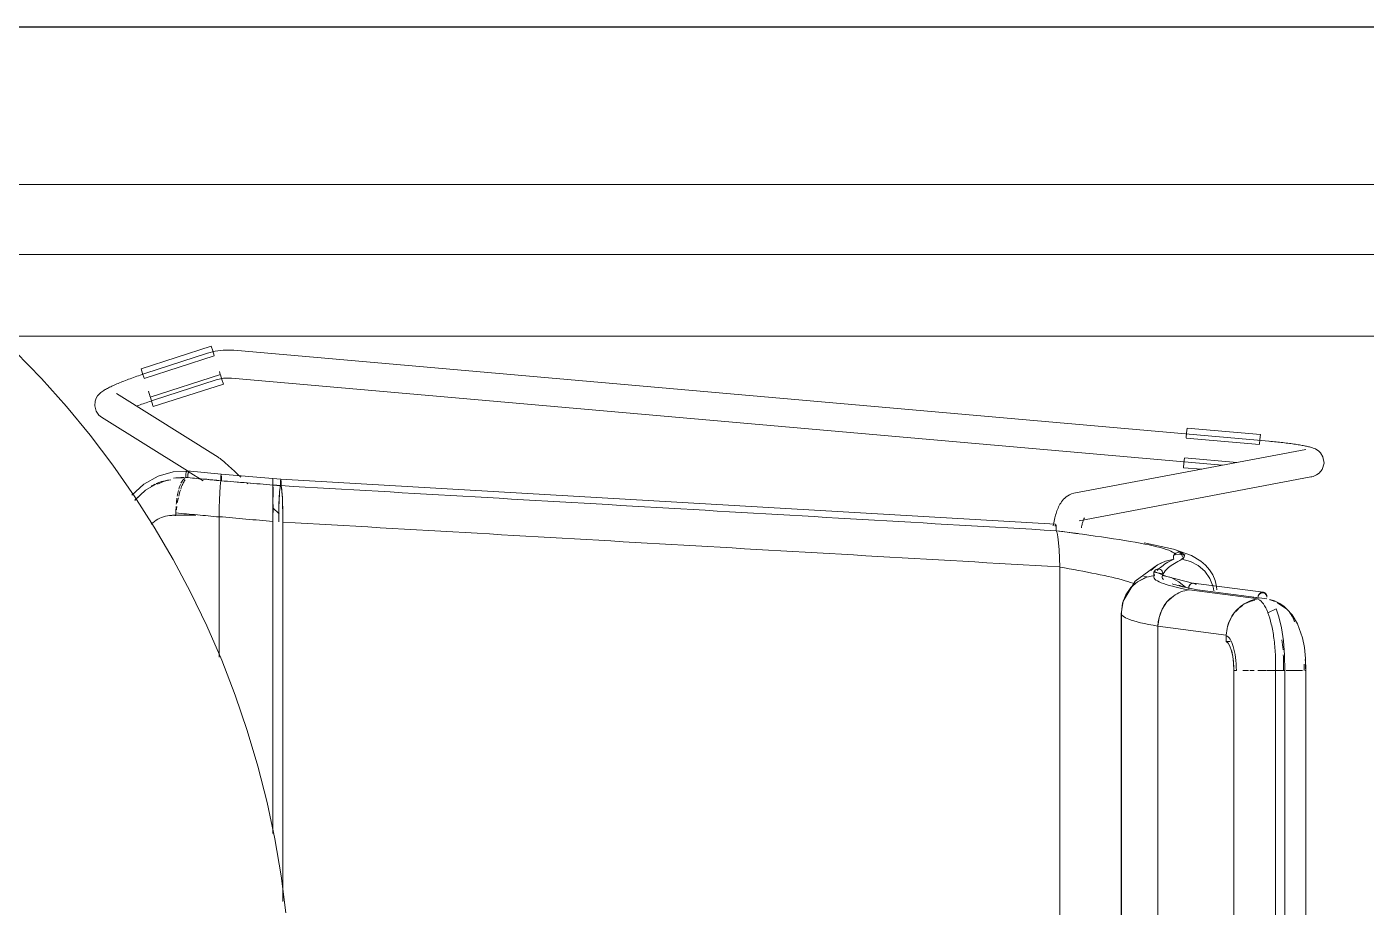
# Model space of a CAD drawing. Header units: millimetres. Extents: x 79795 to 317870, y -36033 to 97293.
# Drawn here: x 160103 to 160677, y 20178 to 20555 of the extents above; entities that cross this region are included whole.
import ezdxf

# ---------------------------------------------------------------- set-up
doc = ezdxf.new("R2010")
doc.units = ezdxf.units.MM
doc.header["$MEASUREMENT"] = 0
for name, color, linetype, lineweight in [('CSM-STL-XX-ZZ-M3-A-XXXX-00001_detached _19_04_21__rvt-1-Level 4$0$I-FURN', 8, 'CONTINUOUS', 9), ('CSM-STL-XX-ZZ-M3-A-XXXX-00001_detached _19_04_21__rvt-1-Level 4$0$I-WALL', 7, 'CONTINUOUS', 9), ('I-FURN', 8, 'CONTINUOUS', 9)]:
    doc.layers.add(name, color=color, linetype=linetype, lineweight=lineweight)

msp = doc.modelspace()

# ---------------------------------------------------------------- linework, layer by layer
at = {"layer": 'CSM-STL-XX-ZZ-M3-A-XXXX-00001_detached _19_04_21__rvt-1-Level 4$0$I-FURN'}
for p, q in [((158537.67, 20487.76), (160937.67, 20487.76)), ((160937.67, 20457.76), (158537.67, 20457.76)), ((160937.67, 20457.76), (158537.67, 20457.76)), ((158537.67, 20422.76), (160937.67, 20422.76))]:
    msp.add_line(p, q, dxfattribs=at)
at = {"layer": 'CSM-STL-XX-ZZ-M3-A-XXXX-00001_detached _19_04_21__rvt-1-Level 4$0$I-WALL', "lineweight": 30}
msp.add_line((156862.83, 20555.33), (161148.83, 20555.33), dxfattribs=at)
at = {"layer": 'I-FURN'}
for p, q in [((160109.63, 20404.61), (160098.51, 20416.1)), ((160152.34, 20408.76), (160182.35, 20418.45)), ((160153.64, 20404.72), (160183.65, 20414.41)), ((160180.71, 20415.45), (160153.89, 20406.74)), ((160180.75, 20415.46), (160180.71, 20415.45)), ((160181.85, 20415.79), (160180.75, 20415.46)), ((160182.95, 20416.08), (160181.85, 20415.79)), ((160182.35, 20418.45), (160182.98, 20416.5)), ((160184.07, 20416.32), (160182.95, 20416.08)), ((160182.98, 20416.5), (160183.61, 20414.52)), ((160185.2, 20416.52), (160184.07, 20416.32)), ((160186.33, 20416.67), (160185.2, 20416.52)), ((160187.47, 20416.77), (160186.33, 20416.67)), ((160188.61, 20416.83), (160187.47, 20416.77)), ((160189.75, 20416.85), (160188.61, 20416.83)), ((160190.89, 20416.81), (160189.75, 20416.85)), ((160192.03, 20416.74), (160190.89, 20416.81)), ((160635.35, 20377.79), (160192.03, 20416.73)), ((160152.97, 20406.81), (160152.34, 20408.76)), ((160120.29, 20392.68), (160109.63, 20404.61)), ((160141.36, 20402.08), (160141.92, 20402.32)), ((160141.92, 20402.32), (160142.5, 20402.57)), ((160142.5, 20402.57), (160143.1, 20402.81)), ((160143.1, 20402.81), (160143.71, 20403.06)), ((160143.71, 20403.06), (160144.33, 20403.31)), ((160144.33, 20403.31), (160144.97, 20403.57)), ((160144.97, 20403.57), (160145.63, 20403.82)), ((160145.63, 20403.82), (160146.29, 20404.07)), ((160146.29, 20404.07), (160146.97, 20404.33)), ((160146.97, 20404.33), (160147.66, 20404.58)), ((160147.66, 20404.58), (160148.36, 20404.84)), ((160148.36, 20404.84), (160149.06, 20405.09)), ((160149.06, 20405.09), (160149.78, 20405.35)), ((160149.78, 20405.35), (160150.5, 20405.6)), ((160150.5, 20405.6), (160151.23, 20405.85)), ((160151.23, 20405.85), (160151.96, 20406.1)), ((160151.96, 20406.1), (160152.7, 20406.34)), ((160152.7, 20406.34), (160153.44, 20406.59)), ((160153.61, 20404.84), (160152.97, 20406.81)), ((160153.44, 20406.59), (160153.89, 20406.74)), ((160186.26, 20406.34), (160156.25, 20396.65)), ((160157.6, 20395.32), (160184.42, 20404.04)), ((160184.42, 20404.04), (160185.05, 20404.23)), ((160185.05, 20404.23), (160185.69, 20404.4)), ((160185.69, 20404.4), (160186.34, 20404.54)), ((160185.85, 20407.6), (160186.22, 20406.43)), ((160186.29, 20406.22), (160186.93, 20404.25)), ((160186.34, 20404.54), (160186.99, 20404.65)), ((160186.93, 20404.25), (160187.56, 20402.29)), ((160186.99, 20404.65), (160187.65, 20404.74)), ((160187.65, 20404.74), (160188.31, 20404.8)), ((160188.31, 20404.8), (160188.97, 20404.84)), ((160188.97, 20404.84), (160189.63, 20404.85)), ((160189.63, 20404.85), (160190.29, 20404.83)), ((160190.29, 20404.83), (160190.96, 20404.78)), ((160190.96, 20404.78), (160190.98, 20404.78)), ((160190.98, 20404.78), (160615.33, 20367.5)), ((160133.13, 20396.29), (160133.7, 20397.2)), ((160133.7, 20397.2), (160134.22, 20397.83)), ((160134.22, 20397.83), (160134.68, 20398.29)), ((160134.68, 20398.29), (160135.11, 20398.66)), ((160135.11, 20398.66), (160135.51, 20398.97)), ((160135.51, 20398.97), (160135.9, 20399.25)), ((160135.9, 20399.25), (160136.29, 20399.51)), ((160136.29, 20399.51), (160136.68, 20399.75)), ((160136.68, 20399.75), (160137.08, 20399.98)), ((160137.08, 20399.98), (160137.49, 20400.22)), ((160137.49, 20400.22), (160137.92, 20400.44)), ((160137.92, 20400.44), (160138.36, 20400.67)), ((160138.36, 20400.67), (160138.81, 20400.9)), ((160138.81, 20400.9), (160139.29, 20401.13)), ((160139.29, 20401.13), (160139.78, 20401.37)), ((160139.78, 20401.37), (160140.29, 20401.6)), ((160140.29, 20401.6), (160140.82, 20401.84)), ((160140.82, 20401.84), (160141.36, 20402.08)), ((160185.33, 20370.94), (160141.74, 20398.25)), ((160155.42, 20399.23), (160156.22, 20396.75)), ((160157.55, 20392.61), (160187.56, 20402.29)), ((160130.47, 20380.33), (160120.29, 20392.68)), ((160132.44, 20392.93), (160132.61, 20394.91)), ((160133.02, 20390.7), (160132.44, 20392.93)), ((160132.61, 20394.91), (160133.13, 20396.29)), ((160150.63, 20392.88), (160151.25, 20393.12)), ((160151.25, 20393.12), (160151.89, 20393.35)), ((160151.89, 20393.35), (160152.53, 20393.59)), ((160152.53, 20393.59), (160153.19, 20393.82)), ((160153.19, 20393.82), (160153.85, 20394.06)), ((160153.85, 20394.06), (160154.53, 20394.29)), ((160154.53, 20394.29), (160155.21, 20394.53)), ((160155.21, 20394.53), (160155.89, 20394.76)), ((160155.89, 20394.76), (160156.58, 20394.99)), ((160156.92, 20394.56), (160156.29, 20396.53)), ((160156.58, 20394.99), (160157.27, 20395.22)), ((160157.55, 20392.61), (160156.92, 20394.56)), ((160157.27, 20395.22), (160157.6, 20395.32)), ((160134.25, 20388.97), (160133.02, 20390.7)), ((160134.25, 20388.97), (160135.37, 20388.08)), ((160135.37, 20388.08), (160172.14, 20365.05)), ((160140.14, 20367.59), (160130.47, 20380.33)), ((160599.97, 20379.25), (160600.15, 20381.32)), ((160600.15, 20381.32), (160600.33, 20383.36)), ((160600.33, 20383.36), (160631.74, 20380.6)), ((160631.74, 20380.6), (160631.56, 20378.56)), ((160651.2, 20374.31), (160551.91, 20355.49)), ((160599.96, 20379.13), (160631.37, 20376.37)), ((160631.56, 20378.56), (160631.38, 20376.49)), ((160635.51, 20377.77), (160635.35, 20377.79)), ((160636.26, 20377.71), (160635.51, 20377.77)), ((160637.01, 20377.64), (160636.26, 20377.71)), ((160637.76, 20377.56), (160637.01, 20377.64)), ((160638.5, 20377.49), (160637.76, 20377.56)), ((160639.24, 20377.41), (160638.5, 20377.49)), ((160639.97, 20377.33), (160639.24, 20377.41)), ((160640.7, 20377.26), (160639.97, 20377.33)), ((160641.42, 20377.17), (160640.7, 20377.26)), ((160642.13, 20377.09), (160641.42, 20377.17)), ((160642.83, 20377.01), (160642.13, 20377.09)), ((160643.51, 20376.92), (160642.83, 20377.01)), ((160644.19, 20376.83), (160643.51, 20376.92)), ((160644.85, 20376.75), (160644.19, 20376.83)), ((160645.5, 20376.66), (160644.85, 20376.75)), ((160646.14, 20376.57), (160645.5, 20376.66)), ((160646.76, 20376.48), (160646.14, 20376.57)), ((160647.36, 20376.39), (160646.76, 20376.48)), ((160647.95, 20376.29), (160647.36, 20376.39)), ((160648.51, 20376.2), (160647.95, 20376.29)), ((160649.06, 20376.11), (160648.51, 20376.2)), ((160649.6, 20376.02), (160649.06, 20376.11)), ((160650.11, 20375.92), (160649.6, 20376.02)), ((160650.61, 20375.83), (160650.11, 20375.92)), ((160651.09, 20375.73), (160650.61, 20375.83)), ((160651.55, 20375.63), (160651.09, 20375.73)), ((160651.99, 20375.54), (160651.55, 20375.63)), ((160652.42, 20375.43), (160651.99, 20375.54)), ((160652.83, 20375.33), (160652.42, 20375.43)), ((160653.23, 20375.22), (160652.83, 20375.33)), ((160653.63, 20375.11), (160653.23, 20375.22)), ((160654.02, 20374.98), (160653.63, 20375.11)), ((160654.43, 20374.84), (160654.02, 20374.98)), ((160654.85, 20374.67), (160654.43, 20374.84)), ((160655.33, 20374.46), (160654.85, 20374.67)), ((160655.89, 20374.15), (160655.33, 20374.46)), ((160656.59, 20373.68), (160655.89, 20374.15)), ((160657.5, 20372.82), (160656.59, 20373.68)), ((160185.33, 20370.94), (160185.65, 20370.73)), ((160185.65, 20370.73), (160185.91, 20370.54)), ((160185.91, 20370.54), (160186.14, 20370.37)), ((160186.14, 20370.37), (160186.36, 20370.2)), ((160186.36, 20370.2), (160186.58, 20370.02)), ((160186.58, 20370.02), (160186.81, 20369.83)), ((160186.81, 20369.83), (160187.05, 20369.63)), ((160187.05, 20369.63), (160187.3, 20369.41)), ((160187.3, 20369.41), (160187.57, 20369.18)), ((160187.57, 20369.18), (160187.85, 20368.94)), ((160187.85, 20368.94), (160188.14, 20368.68)), ((160188.14, 20368.68), (160188.45, 20368.41)), ((160188.45, 20368.41), (160188.78, 20368.12)), ((160188.78, 20368.12), (160189.11, 20367.82)), ((160598.85, 20366.45), (160599.03, 20368.49)), ((160599.03, 20368.49), (160599.21, 20370.56)), ((160621.7, 20368.71), (160599.22, 20370.68)), ((160658.54, 20371.17), (160657.5, 20372.82)), ((160658.19, 20365.65), (160659.03, 20368.4)), ((160659.03, 20368.4), (160658.54, 20371.17)), ((160149.3, 20354.46), (160140.14, 20367.59)), ((160159.57, 20362.83), (160153.55, 20359.44)), ((160166.09, 20364.71), (160159.57, 20362.83)), ((160172.99, 20364.99), (160166.09, 20364.71)), ((160172.1, 20365.12), (160186.59, 20363.69)), ((160172.51, 20364.81), (160178.95, 20360.77)), ((160186.5, 20362.76), (160186.49, 20362.3)), ((160186.49, 20362.3), (160186.5, 20362.75)), ((160186.49, 20362.3), (160186.49, 20361.81)), ((160186.49, 20361.81), (160186.49, 20362.3)), ((160186.52, 20363.14), (160186.5, 20362.76)), ((160186.5, 20362.75), (160186.52, 20363.13)), ((160186.54, 20363.44), (160186.52, 20363.14)), ((160186.52, 20363.13), (160186.54, 20363.43)), ((160186.57, 20363.63), (160186.54, 20363.44)), ((160186.59, 20363.69), (160186.57, 20363.63)), ((160186.57, 20363.62), (160186.59, 20363.69)), ((160186.62, 20363.63), (160186.59, 20363.69)), ((160186.59, 20363.69), (160208.79, 20361.87)), ((160186.59, 20363.69), (160186.62, 20363.63)), ((160186.64, 20363.44), (160186.62, 20363.63)), ((160186.62, 20363.63), (160186.64, 20363.44)), ((160186.66, 20363.15), (160186.64, 20363.44)), ((160186.64, 20363.44), (160186.66, 20363.15)), ((160186.69, 20362.32), (160186.68, 20362.77)), ((160186.68, 20362.76), (160186.69, 20362.31)), ((160186.7, 20361.83), (160186.69, 20362.32)), ((160186.69, 20362.31), (160186.7, 20361.82)), ((160189.11, 20367.82), (160189.46, 20367.5)), ((160189.46, 20367.5), (160189.83, 20367.17)), ((160189.83, 20367.17), (160190.21, 20366.83)), ((160190.21, 20366.83), (160190.6, 20366.48)), ((160190.6, 20366.48), (160191, 20366.11)), ((160191, 20366.11), (160191.41, 20365.73)), ((160191.41, 20365.73), (160191.84, 20365.33)), ((160191.84, 20365.33), (160192.27, 20364.93)), ((160192.27, 20364.93), (160192.72, 20364.52)), ((160192.72, 20364.52), (160193.17, 20364.1)), ((160193.17, 20364.1), (160193.63, 20363.66)), ((160193.63, 20363.66), (160194.1, 20363.22)), ((160194.1, 20363.22), (160194.58, 20362.77)), ((160194.58, 20362.77), (160195.06, 20362.32)), ((160554.14, 20343.7), (160653.43, 20362.52)), ((160598.85, 20366.45), (160606.74, 20365.76)), ((160653.85, 20362.6), (160653.43, 20362.52)), ((160654.37, 20362.74), (160653.85, 20362.6)), ((160654.99, 20362.95), (160654.37, 20362.74)), ((160655.79, 20363.33), (160654.99, 20362.95)), ((160656.87, 20364.08), (160655.79, 20363.33)), ((160658.19, 20365.65), (160656.87, 20364.08)), ((160153.55, 20359.44), (160148.4, 20354.7)), ((160154.14, 20356.76), (160149.67, 20352.49)), ((160159.97, 20360.12), (160154.14, 20356.76)), ((160186.13, 20358.22), (160185.98, 20355.74)), ((160185.98, 20355.78), (160186.13, 20358.22)), ((160186.13, 20358.23), (160186.31, 20359.96)), ((160186.31, 20359.95), (160186.13, 20358.22)), ((160186.5, 20360.84), (160186.31, 20359.95)), ((160186.31, 20359.96), (160186.5, 20360.84)), ((160186.49, 20361.81), (160186.49, 20361.31)), ((160186.49, 20361.31), (160186.49, 20361.81)), ((160186.49, 20361.31), (160186.5, 20360.84)), ((160186.5, 20360.84), (160186.49, 20361.31)), ((160186.69, 20361.33), (160186.7, 20361.83)), ((160186.7, 20361.82), (160186.69, 20361.33)), ((160186.69, 20360.86), (160186.69, 20361.33)), ((160186.69, 20361.33), (160186.69, 20360.85)), ((160197.55, 20359.96), (160198.06, 20359.48)), ((160208.76, 20356.39), (160208.77, 20358.14)), ((160208.77, 20358.14), (160208.76, 20356.39)), ((160208.77, 20358.14), (160208.79, 20359.03)), ((160208.79, 20359.03), (160208.77, 20358.14)), ((160208.8, 20361.8), (160208.79, 20361.87)), ((160208.79, 20361.87), (160208.79, 20361.8)), ((160212.15, 20361.59), (160208.79, 20361.86)), ((160208.79, 20361.8), (160208.79, 20361.86)), ((160208.79, 20361.86), (160208.8, 20361.79)), ((160208.79, 20361.61), (160208.79, 20361.8)), ((160208.79, 20361.8), (160208.79, 20361.61)), ((160208.79, 20361.32), (160208.79, 20361.61)), ((160208.79, 20361.61), (160208.79, 20361.32)), ((160208.79, 20360.93), (160208.79, 20361.32)), ((160208.79, 20361.32), (160208.79, 20360.94)), ((160208.79, 20360.94), (160208.79, 20360.49)), ((160208.79, 20360.48), (160208.79, 20360.93)), ((160208.79, 20360.49), (160208.79, 20360)), ((160208.79, 20359.99), (160208.79, 20360.48)), ((160208.79, 20360), (160208.79, 20359.5)), ((160208.79, 20359.5), (160208.79, 20359.99)), ((160208.79, 20359.03), (160208.79, 20359.5)), ((160208.79, 20359.5), (160208.79, 20359.03)), ((160208.8, 20361.61), (160208.8, 20361.8)), ((160208.8, 20361.79), (160208.8, 20361.6)), ((160208.8, 20361.31), (160208.8, 20361.61)), ((160208.8, 20361.6), (160208.8, 20361.31)), ((160208.8, 20361.31), (160208.8, 20360.93)), ((160208.8, 20360.93), (160208.8, 20361.31)), ((160208.8, 20360.93), (160208.8, 20360.48)), ((160208.8, 20360.48), (160208.8, 20360.93)), ((160208.8, 20360.48), (160208.8, 20359.99)), ((160208.8, 20359.99), (160208.8, 20360.48)), ((160208.8, 20359.99), (160208.8, 20359.49)), ((160208.8, 20359.49), (160208.8, 20359.99)), ((160208.8, 20359.49), (160208.8, 20359.02)), ((160208.8, 20359.02), (160208.8, 20359.49)), ((160208.82, 20358.12), (160208.83, 20356.37)), ((160208.83, 20356.37), (160208.82, 20358.12)), ((160211.84, 20357.85), (160211.65, 20356.1)), ((160212.05, 20358.75), (160211.84, 20357.85)), ((160212.05, 20360.2), (160212.04, 20359.71)), ((160212.04, 20359.71), (160212.04, 20359.22)), ((160212.04, 20359.22), (160212.05, 20358.75)), ((160212.06, 20360.66), (160212.05, 20360.2)), ((160212.08, 20361.04), (160212.06, 20360.66)), ((160212.1, 20361.33), (160212.08, 20361.04)), ((160212.12, 20361.52), (160212.1, 20361.33)), ((160212.15, 20361.59), (160212.12, 20361.52)), ((160212.15, 20361.59), (160544.06, 20342.3)), ((160212.18, 20361.52), (160212.15, 20361.59)), ((160212.21, 20361.34), (160212.18, 20361.52)), ((160212.23, 20361.04), (160212.21, 20361.34)), ((160212.25, 20360.66), (160212.23, 20361.04)), ((160212.26, 20360.21), (160212.25, 20360.66)), ((160212.25, 20358.76), (160212.26, 20359.23)), ((160212.46, 20357.87), (160212.25, 20358.76)), ((160212.26, 20359.72), (160212.26, 20360.21)), ((160212.26, 20359.23), (160212.26, 20359.72)), ((160212.66, 20356.12), (160212.46, 20357.87)), ((160157.92, 20340.99), (160149.3, 20354.46)), ((160185.86, 20352.64), (160185.79, 20349.2)), ((160185.79, 20349.2), (160185.86, 20352.64)), ((160185.98, 20355.74), (160185.86, 20352.64)), ((160185.86, 20352.71), (160185.98, 20355.74)), ((160208.74, 20350.76), (160208.73, 20347.19)), ((160208.73, 20347.19), (160208.74, 20350.75)), ((160208.74, 20350.76), (160208.75, 20353.89)), ((160208.75, 20353.89), (160208.74, 20350.76)), ((160208.75, 20353.89), (160208.76, 20356.39)), ((160208.76, 20356.39), (160208.75, 20353.89)), ((160208.83, 20356.37), (160208.84, 20353.87)), ((160208.84, 20353.88), (160208.83, 20356.37)), ((160208.85, 20350.75), (160208.86, 20347.19)), ((160208.86, 20347.19), (160208.85, 20350.75)), ((160211.49, 20353.6), (160211.36, 20350.48)), ((160211.65, 20356.1), (160211.49, 20353.6)), ((160212.82, 20353.62), (160212.66, 20356.12)), ((160212.94, 20350.48), (160212.82, 20353.62)), ((160545.9, 20350.78), (160545.61, 20350.25)), ((160546.22, 20351.32), (160545.9, 20350.78)), ((160546.58, 20351.86), (160546.22, 20351.32)), ((160546.98, 20352.39), (160546.58, 20351.86)), ((160547.43, 20352.92), (160546.98, 20352.39)), ((160547.95, 20353.44), (160547.43, 20352.92)), ((160548.55, 20353.95), (160547.95, 20353.44)), ((160549.24, 20354.43), (160548.55, 20353.95)), ((160550.03, 20354.87), (160549.24, 20354.43)), ((160550.92, 20355.24), (160550.03, 20354.87)), ((160551.91, 20355.49), (160550.92, 20355.24)), ((160175.72, 20346.05), (160165.97, 20346.05)), ((160167.21, 20345.99), (160167.21, 20347.04)), ((160185.76, 20345.46), (160185.79, 20349.11)), ((160185.79, 20349.1), (160185.76, 20345.34)), ((160185.76, 20345.34), (160185.76, 20285.23)), ((160185.76, 20285.23), (160185.76, 20345.34)), ((160211.41, 20346.63), (160208.73, 20349.2)), ((160208.73, 20343.4), (160208.73, 20347.19)), ((160208.73, 20347.19), (160208.73, 20343.4)), ((160211.29, 20346.93), (160211.26, 20343.25)), ((160211.36, 20350.48), (160211.29, 20346.93)), ((160213.02, 20346.92), (160212.94, 20350.48)), ((160213.05, 20343.14), (160213.02, 20346.92)), ((160543.87, 20345.54), (160543.71, 20344.9)), ((160544.04, 20346.17), (160543.87, 20345.54)), ((160544.23, 20346.79), (160544.04, 20346.17)), ((160544.42, 20347.39), (160544.23, 20346.79)), ((160544.63, 20347.98), (160544.42, 20347.39)), ((160544.85, 20348.56), (160544.63, 20347.98)), ((160545.08, 20349.13), (160544.85, 20348.56)), ((160545.33, 20349.69), (160545.08, 20349.13)), ((160545.61, 20350.25), (160545.33, 20349.69)), ((160166, 20327.18), (160157.92, 20340.99)), ((160208.73, 20209.76), (160208.73, 20343.4)), ((160208.73, 20343.4), (160208.73, 20209.76)), ((160213.05, 20180.54), (160213.05, 20343.14)), ((160213.05, 20343.14), (160213.05, 20180.54)), ((160543.15, 20342.2), (160543.04, 20341.49)), ((160543.28, 20342.89), (160543.15, 20342.2)), ((160543.41, 20343.57), (160543.28, 20342.89)), ((160543.56, 20344.24), (160543.41, 20343.57)), ((160543.71, 20344.9), (160543.56, 20344.24)), ((160543.88, 20341.39), (160543.91, 20341.77)), ((160543.91, 20341.76), (160543.88, 20341.38)), ((160543.91, 20341.77), (160543.96, 20342.06)), ((160543.96, 20342.05), (160543.91, 20341.76)), ((160544.06, 20342.3), (160544.01, 20342.24)), ((160544.01, 20342.24), (160544.06, 20342.3)), ((160544.17, 20342.04), (160544.21, 20341.74)), ((160544.21, 20341.74), (160544.17, 20342.03)), ((160544.24, 20341.35), (160544.21, 20341.74)), ((160544.21, 20341.74), (160544.24, 20341.35)), ((160544.26, 20340.9), (160544.24, 20341.35)), ((160544.24, 20341.35), (160544.26, 20340.9)), ((160544.25, 20339.43), (160544.27, 20339.91)), ((160544.27, 20339.91), (160544.25, 20339.44)), ((160544.25, 20339.44), (160544.65, 20338.53)), ((160544.65, 20338.53), (160544.25, 20339.43)), ((160544.27, 20340.4), (160544.26, 20340.9)), ((160544.26, 20340.9), (160544.27, 20340.41)), ((160544.27, 20340.41), (160544.27, 20339.91)), ((160544.27, 20339.91), (160544.27, 20340.4)), ((160555.17, 20341.15), (160555.07, 20340.66)), ((160555.27, 20341.62), (160555.17, 20341.15)), ((160555.37, 20342.07), (160555.27, 20341.62)), ((160555.48, 20342.49), (160555.37, 20342.07)), ((160555.59, 20342.89), (160555.48, 20342.49)), ((160555.69, 20343.25), (160555.59, 20342.89)), ((160555.8, 20343.59), (160555.69, 20343.25)), ((160555.91, 20343.89), (160555.8, 20343.59)), ((160556.01, 20344.16), (160555.91, 20343.89)), ((160556.1, 20344.39), (160556.01, 20344.16)), ((160556.19, 20344.59), (160556.1, 20344.39)), ((160556.27, 20344.74), (160556.19, 20344.59)), ((160556.31, 20344.83), (160556.27, 20344.74)), ((160556.36, 20344.9), (160556.31, 20344.83)), ((160556.37, 20344.92), (160556.36, 20344.9)), ((160545.02, 20336.79), (160544.65, 20338.53)), ((160544.65, 20338.53), (160545.02, 20336.8)), ((160545.33, 20334.29), (160545.02, 20336.79)), ((160545.02, 20336.79), (160545.33, 20334.32)), ((160545.57, 20331.19), (160545.33, 20334.29)), ((160545.33, 20334.29), (160545.56, 20331.24)), ((160586.04, 20333.46), (160581.98, 20334.19)), ((160545.72, 20327.65), (160545.57, 20331.19)), ((160545.57, 20331.19), (160545.72, 20327.72)), ((160594.56, 20331.57), (160586.04, 20333.46)), ((160594.48, 20328.21), (160594.57, 20328.7)), ((160594.57, 20328.7), (160594.48, 20328.21)), ((160594.51, 20327.71), (160594.48, 20328.21)), ((160594.48, 20328.21), (160594.51, 20327.71)), ((160602.19, 20328.9), (160594.56, 20331.57)), ((160594.57, 20328.7), (160594.78, 20329.15)), ((160594.78, 20329.15), (160594.57, 20328.7)), ((160594.78, 20329.15), (160595.1, 20329.53)), ((160595.1, 20329.53), (160594.78, 20329.15)), ((160595.1, 20329.53), (160595.5, 20329.82)), ((160595.5, 20329.82), (160595.1, 20329.53)), ((160595.5, 20329.82), (160595.96, 20330)), ((160595.96, 20330), (160595.5, 20329.82)), ((160599.39, 20329.26), (160595.54, 20329.07)), ((160595.96, 20330), (160596.45, 20330.06)), ((160596.45, 20330.06), (160595.96, 20330)), ((160596.45, 20330.06), (160596.93, 20329.99)), ((160596.93, 20329.99), (160596.45, 20330.06)), ((160596.93, 20329.99), (160597.38, 20329.79)), ((160597.38, 20329.8), (160596.93, 20329.99)), ((160597.78, 20329.49), (160597.38, 20329.8)), ((160597.38, 20329.79), (160597.78, 20329.49)), ((160597.78, 20329.49), (160598.08, 20329.1)), ((160598.09, 20329.11), (160597.78, 20329.49)), ((160598.08, 20329.1), (160598.28, 20328.65)), ((160598.28, 20328.65), (160598.09, 20329.11)), ((160598.28, 20328.65), (160598.35, 20328.16)), ((160598.36, 20328.16), (160598.28, 20328.65)), ((160599.07, 20328.09), (160599.39, 20329.26)), ((160606.3, 20326.39), (160602.19, 20328.9)), ((160173.51, 20313.06), (160166, 20327.18)), ((160545.78, 20323.88), (160545.72, 20327.65)), ((160545.72, 20327.65), (160545.78, 20323.96)), ((160545.78, 19940.49), (160545.78, 20323.88)), ((160545.78, 20323.88), (160545.78, 19940.49)), ((160578.11, 20317.88), (160587.65, 20324.86)), ((160587.72, 20324.82), (160584.89, 20322.41)), ((160584.89, 20322.41), (160587.73, 20324.8)), ((160586.36, 20322.14), (160586.15, 20321.69)), ((160586.16, 20321.68), (160586.36, 20322.14)), ((160591.63, 20319.87), (160586.3, 20322.04)), ((160586.36, 20322.14), (160586.67, 20322.52)), ((160586.67, 20322.52), (160586.36, 20322.14)), ((160587.07, 20322.82), (160586.67, 20322.52)), ((160586.67, 20322.52), (160587.07, 20322.81)), ((160587.07, 20322.81), (160587.54, 20323)), ((160587.53, 20323), (160587.07, 20322.82)), ((160588.03, 20323.07), (160587.53, 20323)), ((160587.54, 20323), (160588.03, 20323.07)), ((160587.65, 20324.86), (160589.4, 20325.75)), ((160591.05, 20326.46), (160587.72, 20324.82)), ((160587.73, 20324.8), (160591.05, 20326.45)), ((160588.03, 20323.07), (160588.52, 20323)), ((160588.52, 20323), (160588.03, 20323.07)), ((160588.52, 20323), (160588.98, 20322.81)), ((160588.98, 20322.82), (160588.52, 20323)), ((160589.38, 20322.52), (160588.98, 20322.82)), ((160588.98, 20322.81), (160589.38, 20322.52)), ((160589.38, 20322.52), (160589.69, 20322.14)), ((160589.7, 20322.14), (160589.38, 20322.52)), ((160589.69, 20322.14), (160589.89, 20321.68)), ((160589.9, 20321.69), (160589.7, 20322.14)), ((160591.05, 20326.45), (160594.66, 20327.24)), ((160594.66, 20327.24), (160591.05, 20326.46)), ((160594.66, 20327.24), (160594.51, 20327.71)), ((160594.51, 20327.71), (160594.66, 20327.24)), ((160598.31, 20327.66), (160598.15, 20327.19)), ((160598.15, 20327.19), (160598.31, 20327.66)), ((160601.78, 20326.28), (160598.15, 20327.19)), ((160605.1, 20324.54), (160601.78, 20326.28)), ((160607.92, 20322.06), (160605.1, 20324.54)), ((160608.27, 20324.65), (160606.3, 20326.39)), ((160610.1, 20318.98), (160607.92, 20322.06)), ((160609.95, 20322.68), (160608.27, 20324.65)), ((160611.33, 20320.48), (160609.95, 20322.68)), ((160573, 20309.23), (160578.11, 20317.88)), ((160579.16, 20317.58), (160576.29, 20315.08)), ((160576.3, 20315.07), (160579.17, 20317.58)), ((160582.56, 20319.34), (160579.16, 20317.58)), ((160579.17, 20317.58), (160582.56, 20319.33)), ((160586.27, 20320.23), (160582.56, 20319.34)), ((160586.15, 20321.69), (160586.07, 20321.2)), ((160586.07, 20321.19), (160586.16, 20321.68)), ((160586.07, 20321.2), (160586.11, 20320.7)), ((160586.11, 20320.7), (160586.07, 20321.19)), ((160586.27, 20320.23), (160586.11, 20320.7)), ((160586.11, 20320.7), (160586.27, 20320.23)), ((160590.06, 20320.91), (160586.17, 20321.74)), ((160589.94, 20320.7), (160589.78, 20320.23)), ((160589.78, 20320.23), (160589.94, 20320.7)), ((160593.49, 20319.34), (160589.78, 20320.23)), ((160589.89, 20321.68), (160589.98, 20321.19)), ((160589.98, 20321.2), (160589.9, 20321.69)), ((160589.94, 20320.7), (160589.98, 20321.2)), ((160589.98, 20321.19), (160589.94, 20320.7)), ((160603.24, 20316.9), (160591.63, 20319.87)), ((160596.89, 20317.58), (160593.49, 20319.34)), ((160599.76, 20315.08), (160596.89, 20317.58)), ((160601.64, 20316.38), (160601.33, 20316)), ((160602.02, 20316.68), (160601.64, 20316.38)), ((160602.46, 20316.87), (160602.02, 20316.68)), ((160602.93, 20316.93), (160602.46, 20316.87)), ((160603.4, 20316.87), (160602.93, 20316.93)), ((160632.94, 20313.06), (160603.16, 20316.92)), ((160603.84, 20316.68), (160603.4, 20316.87)), ((160604.22, 20316.39), (160603.84, 20316.68)), ((160611.5, 20315.46), (160610.1, 20318.98)), ((160612.35, 20318.11), (160611.33, 20320.48)), ((160613.01, 20315.61), (160612.35, 20318.11)), ((160180.46, 20298.64), (160173.51, 20313.06)), ((160574.12, 20311.94), (160572.75, 20308.37)), ((160572.76, 20308.37), (160574.13, 20311.94)), ((160572.93, 20309.08), (160574.3, 20312.25)), ((160576.29, 20315.08), (160574.12, 20311.94)), ((160574.13, 20311.94), (160576.3, 20315.07)), ((160594.49, 20311.46), (160591.75, 20308.97)), ((160596.86, 20316.08), (160599.29, 20315.32)), ((160599.29, 20315.32), (160605.58, 20313.94)), ((160601.14, 20315.55), (160601.06, 20315.06)), ((160601.06, 20315.06), (160601.1, 20314.56)), ((160601.33, 20316), (160601.14, 20315.55)), ((160630.96, 20310.25), (160601.26, 20314.09)), ((160634.5, 20310.22), (160604.8, 20314.07)), ((160611.49, 20315.46), (160611.86, 20313.72)), ((160611.87, 20313.72), (160611.5, 20315.46)), ((160613.16, 20314.19), (160613.01, 20315.61)), ((160630.97, 20310.68), (160628.53, 20311)), ((160572.13, 20304.04), (160572.93, 20309.08)), ((160572.28, 20304.58), (160572.76, 20308.37)), ((160572.75, 20308.37), (160572.28, 20304.58)), ((160589.67, 20305.86), (160588.36, 20302.31)), ((160591.75, 20308.97), (160589.67, 20305.86)), ((160638.52, 20306.04), (160634.98, 20304.28)), ((160639.69, 20302.59), (160638.52, 20306.04)), ((160639.13, 20308.58), (160638.93, 20308.68)), ((160643.03, 20305.9), (160639.13, 20308.58)), ((160645.32, 20303.43), (160643.03, 20305.9)), ((160572.13, 20304.04), (160572.13, 19999.24)), ((160572.28, 19959.79), (160572.28, 20304.58)), ((160572.28, 20304.58), (160572.28, 19959.79)), ((160588.36, 20302.31), (160587.88, 20298.54)), ((160640.78, 20297.9), (160639.69, 20302.59)), ((160647.71, 20299.55), (160645.32, 20303.43)), ((160649.84, 20293.5), (160647.71, 20299.55)), ((160186.83, 20283.97), (160180.46, 20298.64)), ((160587.88, 20298.54), (160617.16, 20294.68)), ((160587.88, 19965.83), (160587.88, 20298.54)), ((160587.88, 20298.54), (160587.88, 19965.83)), ((160617.16, 20294.68), (160617.09, 20291.97)), ((160641.63, 20292.27), (160640.78, 20297.9)), ((160650.63, 20289.46), (160649.84, 20293.5)), ((160618.75, 20291.97), (160617.09, 20291.97)), ((160617.09, 20291.97), (160617.95, 20291.33)), ((160617.95, 20291.33), (160618.74, 20289.97)), ((160618.74, 20289.97), (160619.41, 20287.99)), ((160619.41, 20287.99), (160619.92, 20285.5)), ((160642.12, 20286.15), (160641.63, 20292.27)), ((160651.14, 20284.64), (160650.63, 20289.46)), ((160192.6, 20269.05), (160186.83, 20283.97)), ((160619.92, 20285.5), (160620.24, 20282.65)), ((160620.24, 20282.65), (160620.35, 20279.61)), ((160642.21, 20279.61), (160642.12, 20286.15)), ((160651.25, 20279.61), (160651.14, 20284.64)), ((160620.35, 20279.61), (160620.35, 19984.76)), ((160620.41, 19984.76), (160620.41, 20279.61)), ((160624.26, 20279.61), (160626.72, 20279.61)), ((160627.24, 20279.61), (160629.08, 20279.61)), ((160630.71, 20279.61), (160634.27, 20279.61)), ((160638.28, 20279.61), (160634.46, 20279.61)), ((160634.46, 20279.61), (160638.28, 20279.61)), ((160638.25, 20279.61), (160638.25, 19984.76)), ((160638.58, 20279.61), (160638.36, 20279.61)), ((160638.36, 20279.61), (160642.21, 20279.61)), ((160638.91, 20279.61), (160638.58, 20279.61)), ((160639.33, 20279.61), (160638.91, 20279.61)), ((160639.8, 20279.61), (160639.33, 20279.61)), ((160640.3, 20279.61), (160639.8, 20279.61)), ((160640.79, 20279.61), (160640.3, 20279.61)), ((160641.25, 20279.61), (160640.79, 20279.61)), ((160641.64, 20279.61), (160641.25, 20279.61)), ((160641.94, 20279.61), (160641.64, 20279.61)), ((160642.14, 20279.61), (160641.94, 20279.61)), ((160642.21, 20279.61), (160642.14, 20279.61)), ((160642.21, 19984.76), (160642.21, 20279.61)), ((160642.74, 20279.61), (160644.98, 20279.61)), ((160644.99, 20279.61), (160642.75, 20279.61)), ((160645.15, 20279.61), (160647.73, 20279.61)), ((160648, 20279.61), (160649.76, 20279.61)), ((160650.95, 20279.61), (160651.23, 20279.61)), ((160651.25, 20279.61), (160651.08, 20279.61)), ((160651.25, 19984.76), (160651.25, 20279.61)), ((160197.77, 20253.91), (160192.6, 20269.05)), ((160202.34, 20238.57), (160197.77, 20253.91)), ((160206.28, 20223.07), (160202.34, 20238.57)), ((160209.6, 20207.42), (160206.28, 20223.07)), ((160212.3, 20191.65), (160209.6, 20207.42)), ((160214.36, 20175.78), (160212.3, 20191.65))]:
    msp.add_line(p, q, dxfattribs=at)
for centre, major_axis, ratio, start_param, end_param in [((160602.93, 20314.97), (0, -1.96), 0.955139, 2.379629, 4.923331), ((160602.95, 20298.41), (0, -15.78), 0.955139, 3.737469, 4.704147), ((160602.95, 20298.41), (0, -15.78), 0.955139, 3.495799, 3.737346), ((160602.95, 20298.41), (0, -15.78), 0.955139, 3.254129, 3.495629), ((160646.97, 20279.61), (0, 12.4), 0.287441, 4.712389, 4.932602), ((160635.5, 20279.61), (15.75, 0), 0.000004, 2.669107, 2.851347)]:
    msp.add_ellipse(centre, major_axis=major_axis, ratio=ratio, start_param=start_param, end_param=end_param, dxfattribs=at)
for points in [[(160166.26, 20361.93), (160167.5, 20362.13), (160168.75, 20362.16), (160170.02, 20362.17)], [(160170.71, 20362.24), (160169.81, 20362.22), (160168.92, 20362.16), (160168.02, 20362.06)], [(160171.54, 20362.28), (160173.99, 20362.04), (160178.94, 20361.56), (160183.97, 20361.08), (160186.5, 20360.84)], [(160172.85, 20364.93), (160172.8, 20364.89), (160172.71, 20364.77), (160172.58, 20364.47), (160172.46, 20364.08), (160172.37, 20363.63), (160172.3, 20363.14), (160172.27, 20362.64), (160172.27, 20362.32), (160172.28, 20362.18)], [(160156.56, 20358.37), (160157.11, 20358.7), (160157.67, 20359.04), (160158.23, 20359.33)], [(160158.83, 20359.61), (160160.79, 20360.56), (160162.89, 20360.98), (160165.04, 20361.25)], [(160167.81, 20354.24), (160167.96, 20355.09), (160168.12, 20355.89), (160168.31, 20356.63)], [(160169.13, 20356.82), (160168.87, 20356.02), (160168.65, 20355.14), (160168.43, 20354.22)], [(160168.49, 20357.3), (160168.69, 20358), (160168.92, 20358.63), (160169.16, 20359.21)], [(160170.12, 20359.45), (160169.82, 20358.81), (160169.54, 20358.07), (160169.28, 20357.25)], [(160171.19, 20361.27), (160170.87, 20360.86), (160170.54, 20360.34), (160170.23, 20359.7)], [(160179.6, 20361.56), (160181.89, 20361.33), (160184.19, 20361.1), (160186.5, 20360.87)], [(160208.79, 20359.03), (160205.07, 20359.33), (160197.63, 20359.93), (160190.21, 20360.54), (160186.5, 20360.84)], [(160208.79, 20359.03), (160209.36, 20358.98), (160210.52, 20358.89), (160211.67, 20358.8), (160212.25, 20358.76)], [(160208.8, 20359.02), (160209.34, 20358.97), (160210.43, 20358.88), (160211.51, 20358.79), (160212.05, 20358.75)], [(160212.05, 20358.75), (160212.04, 20359.34), (160212.04, 20360.85), (160212.11, 20361.59), (160212.15, 20361.59)], [(160544.25, 20339.44), (160489.01, 20342.66), (160378.42, 20349.1), (160267.66, 20355.54), (160212.25, 20358.76)], [(160149.68, 20352.44), (160150.07, 20352.9), (160150.47, 20353.37), (160150.87, 20353.82)], [(160167.38, 20350.76), (160167.45, 20351.66), (160167.55, 20352.54), (160167.68, 20353.4)], [(160168.28, 20353.57), (160168.14, 20352.92), (160168, 20352.26), (160167.88, 20351.57)], [(160165.69, 20346.05), (160166.2, 20346.06), (160166.7, 20346.04), (160167.21, 20345.99)], [(160167.21, 20347.04), (160167.22, 20347.99), (160167.25, 20348.92), (160167.31, 20349.82)], [(160167.21, 20347.04), (160170.24, 20346.78), (160176.38, 20346.24), (160182.63, 20345.65), (160185.76, 20345.34)], [(160167.63, 20349.88), (160167.56, 20349.41), (160167.51, 20348.93), (160167.46, 20348.46)], [(160185.76, 20345.46), (160189.58, 20345.12), (160193.41, 20344.78), (160197.24, 20344.43)], [(160156.57, 20342.2), (160156.81, 20342.44), (160157.06, 20342.66), (160157.32, 20342.89)], [(160197.24, 20344.43), (160201.07, 20344.09), (160204.9, 20343.74), (160208.73, 20343.4)], [(160544.26, 20339.42), (160547.39, 20339.02), (160550.55, 20338.63), (160553.66, 20338.23)], [(160581.81, 20319.84), (160582.28, 20319.78), (160582.75, 20319.73), (160583.21, 20319.67)], [(160586.27, 20320.23), (160585.72, 20319.2), (160587.69, 20317.16), (160595.75, 20315.11), (160601.26, 20314.09)], [(160586.46, 20320.71), (160586.38, 20320.55), (160586.32, 20320.39), (160586.27, 20320.23)], [(160589.78, 20320.23), (160589.49, 20319.68), (160589.63, 20319.14), (160590.2, 20318.59)], [(160593.93, 20316.69), (160595.83, 20316.03), (160598.63, 20315.37), (160601.68, 20314.72)], [(160630.96, 20310.25), (160629.72, 20310.1), (160627.34, 20309.52), (160624, 20307.75), (160621.16, 20305.22), (160618.97, 20302.08), (160617.56, 20298.48), (160617.2, 20295.97), (160617.16, 20294.68)], [(160617.71, 20298.21), (160618.03, 20299.45), (160619, 20301.78), (160620.36, 20304.09), (160621.18, 20305.08)], [(160621.28, 20304.91), (160622.12, 20305.85), (160623.02, 20306.79), (160624.08, 20307.41)], [(160625.45, 20308.26), (160626.7, 20308.96), (160628.07, 20309.36), (160629.45, 20309.7)], [(160630.95, 20310.04), (160631.68, 20309.69), (160633.08, 20308.38), (160634.35, 20305.91), (160634.92, 20304.45)], [(160635.83, 20309.78), (160636.51, 20309.62), (160637.19, 20309.42), (160637.85, 20309.17)], [(160572.28, 20304.58), (160572.18, 20304.4), (160572.13, 20304.22), (160572.13, 20304.04)], [(160617.17, 20294.43), (160617.73, 20294.31), (160618.83, 20293.36), (160620.22, 20290.04), (160621.18, 20285.24), (160621.44, 20281.51), (160621.47, 20279.61)], [(160620.4, 20280.45), (160620.34, 20283.23), (160619.98, 20285.77), (160619.46, 20287.99)], [(160641, 20292.76), (160641.18, 20291.35), (160641.35, 20289.9), (160641.45, 20288.43)], [(160641.57, 20286.21), (160641.68, 20284.03), (160641.72, 20281.83), (160641.68, 20279.61)], [(160650.97, 20284.21), (160651.1, 20282.74), (160651.16, 20281.19), (160651.16, 20279.61)]]:
    msp.add_open_spline(points, degree=3, dxfattribs=at)
for points, knots in [([(160169.39, 20359.76), (160169.71, 20360.44), (160170.41, 20361.57), (160171.15, 20362.13), (160171.54, 20362.28)], [0.6690305, 0.6690305, 0.6690305, 0.6690305, 0.8333333, 1, 1, 1, 1]), ([(160171.54, 20362.28), (160171.52, 20362.42), (160171.49, 20362.71), (160171.48, 20363.13), (160171.49, 20363.5), (160171.51, 20363.8), (160171.54, 20364.06), (160171.59, 20364.31), (160171.66, 20364.54), (160171.72, 20364.73), (160171.82, 20364.93), (160171.91, 20365.03), (160171.95, 20365.07)], [0, 0, 0, 0, 0.0555556, 0.1111111, 0.1666667, 0.1944444, 0.2222222, 0.2777778, 0.3055556, 0.3333333, 0.3888889, 0.4444444, 0.4444444, 0.4444444, 0.4444444]), ([(160163.94, 20361.2), (160162.59, 20360.81), (160161.02, 20360.22), (160159.53, 20359.46), (160159.3, 20359.33)], [0.2297626, 0.2297626, 0.2297626, 0.2297626, 0.3333333, 0.352469, 0.352469, 0.352469, 0.352469]), ([(160208.8, 20359.02), (160205.11, 20359.33), (160199.77, 20359.77), (160194.44, 20360.21), (160192.8, 20360.35)], [0, 0, 0, 0, 0.5, 0.7233886, 0.7233886, 0.7233886, 0.7233886]), ([(160211.26, 20343.25), (160211.26, 20345.76), (160211.32, 20349.53), (160211.48, 20353.71), (160211.7, 20357.07), (160211.91, 20358.46), (160212.05, 20358.75)], [-0.996036, -0.996036, -0.996036, -0.996036, -0.6666667, -0.5, -0.3333333, 0, 0, 0, 0]), ([(160212.15, 20361.59), (160212.17, 20361.59), (160212.2, 20361.46), (160212.23, 20361.06), (160212.25, 20360.68), (160212.26, 20360.22), (160212.26, 20359.73), (160212.26, 20359.22), (160212.26, 20358.91), (160212.25, 20358.76)], [-0.498493, -0.498493, -0.498493, -0.498493, -0.375, -0.3125, -0.25, -0.1875, -0.125, -0.0625, 0, 0, 0, 0]), ([(160212.25, 20358.76), (160212.4, 20358.48), (160212.61, 20357.09), (160212.83, 20353.73), (160212.95, 20350.56), (160213.03, 20346.96), (160213.05, 20344.41), (160213.05, 20343.14)], [-1, -1, -1, -1, -0.666667, -0.5, -0.333333, -0.166667, 0, 0, 0, 0]), ([(160157.32, 20342.89), (160158.22, 20343.65), (160161.22, 20345.58), (160164.82, 20346.21), (160167.21, 20345.99)], [0.5, 0.5, 0.5, 0.5, 0.6666667, 1, 1, 1, 1]), ([(160213.05, 20343.14), (160268.57, 20339.94), (160379.58, 20333.55), (160490.42, 20327.16), (160545.78, 20323.96)], [0.0000006, 0.0000006, 0.0000006, 0.0000006, 0.5, 1, 1, 1, 1]), ([(160544.25, 20339.43), (160551.8, 20338.42), (160567.01, 20336.39), (160585.45, 20333.34), (160593.75, 20330.9), (160595.35, 20329.47), (160595.54, 20329.07)], [0, 0, 0, 0, 0.25, 0.5, 0.75, 0.8499411, 0.8499411, 0.8499411, 0.8499411]), ([(160595.94, 20330.96), (160596.57, 20330.73), (160599.48, 20329.47), (160599.7, 20328.21), (160598.15, 20327.19)], [0.6929173, 0.6929173, 0.6929173, 0.6929173, 0.75, 1, 1, 1, 1]), ([(160545.78, 20323.88), (160551.17, 20322.91), (160561.95, 20320.97), (160572.66, 20318.53), (160576.9, 20317.07), (160578.05, 20316.59)], [0, 0, 0, 0, 0.25, 0.5, 0.625, 0.625, 0.625, 0.625]), ([(160594.66, 20327.24), (160592.25, 20326.07), (160589.6, 20324.44), (160587.93, 20322.82), (160587.53, 20322.36)], [0, 0, 0, 0, 0.5, 0.6963068, 0.6963068, 0.6963068, 0.6963068]), ([(160598.15, 20327.19), (160595.75, 20326.03), (160592.32, 20323.93), (160590.53, 20321.84), (160590.06, 20320.91)], [0, 0, 0, 0, 0.5, 0.9025383, 0.9025383, 0.9025383, 0.9025383]), ([(160634.54, 20311.1), (160634.55, 20311.24), (160634.53, 20311.46), (160634.46, 20311.75), (160634.36, 20312.02), (160634.18, 20312.34), (160633.89, 20312.66), (160633.53, 20312.89), (160633.18, 20313.03), (160632.87, 20313.08), (160632.6, 20313.08), (160632.33, 20313.05), (160632.08, 20312.97), (160631.83, 20312.86), (160631.52, 20312.67), (160631.19, 20312.34), (160630.96, 20311.95), (160630.84, 20311.59), (160630.79, 20311.33), (160630.77, 20311.17), (160630.77, 20311.1)], [0.1111111, 0.1111111, 0.1111111, 0.1111111, 0.1666667, 0.1944444, 0.2222222, 0.2777778, 0.3333333, 0.3888889, 0.4444444, 0.4791667, 0.5138889, 0.5486111, 0.5833333, 0.6180556, 0.6527778, 0.7222222, 0.7916667, 0.8263889, 0.8611111, 0.8888889, 0.8888889, 0.8888889, 0.8888889]), ([(160630.87, 20311.49), (160630.91, 20311.61), (160631, 20311.84), (160631.28, 20312.26), (160631.83, 20312.71), (160632.7, 20312.97), (160633.48, 20312.74), (160633.99, 20312.34), (160634.29, 20311.96), (160634.48, 20311.5), (160634.52, 20311.17), (160634.53, 20311.01)], [-0.8125, -0.8125, -0.8125, -0.8125, -0.765625, -0.71875, -0.625, -0.5, -0.375, -0.3125, -0.25, -0.1875, -0.125, -0.125, -0.125, -0.125]), ([(160643.76, 20305.11), (160642.96, 20306.06), (160641.15, 20307.73), (160638.33, 20309.33), (160636.42, 20309.8), (160635.68, 20309.96)], [0.5, 0.5, 0.5, 0.5, 0.6666667, 0.8333333, 0.9365189, 0.9365189, 0.9365189, 0.9365189]), ([(160572.13, 20304.04), (160572.13, 20303.21), (160574.51, 20301.38), (160582.15, 20299.55), (160587.88, 20298.54)], [0.0892847, 0.0892847, 0.0892847, 0.0892847, 0.5, 1, 1, 1, 1]), ([(160634.98, 20304.28), (160635.53, 20302.86), (160636.52, 20299.53), (160637.62, 20293.47), (160638.25, 20286.61), (160638.32, 20281.96), (160638.28, 20279.61)], [0.3397465, 0.3397465, 0.3397465, 0.3397465, 0.5, 0.6666667, 0.8333333, 0.9999948, 0.9999948, 0.9999948, 0.9999948]), ([(160646.4, 20300.48), (160646.22, 20301), (160645.65, 20302.34), (160644.91, 20303.6), (160644.38, 20304.32)], [0.260519, 0.260519, 0.260519, 0.260519, 0.3333333, 0.4544474, 0.4544474, 0.4544474, 0.4544474])]:
    msp.add_open_spline(points, degree=3, knots=knots, dxfattribs=at)

doc.saveas('drawing.dxf')
